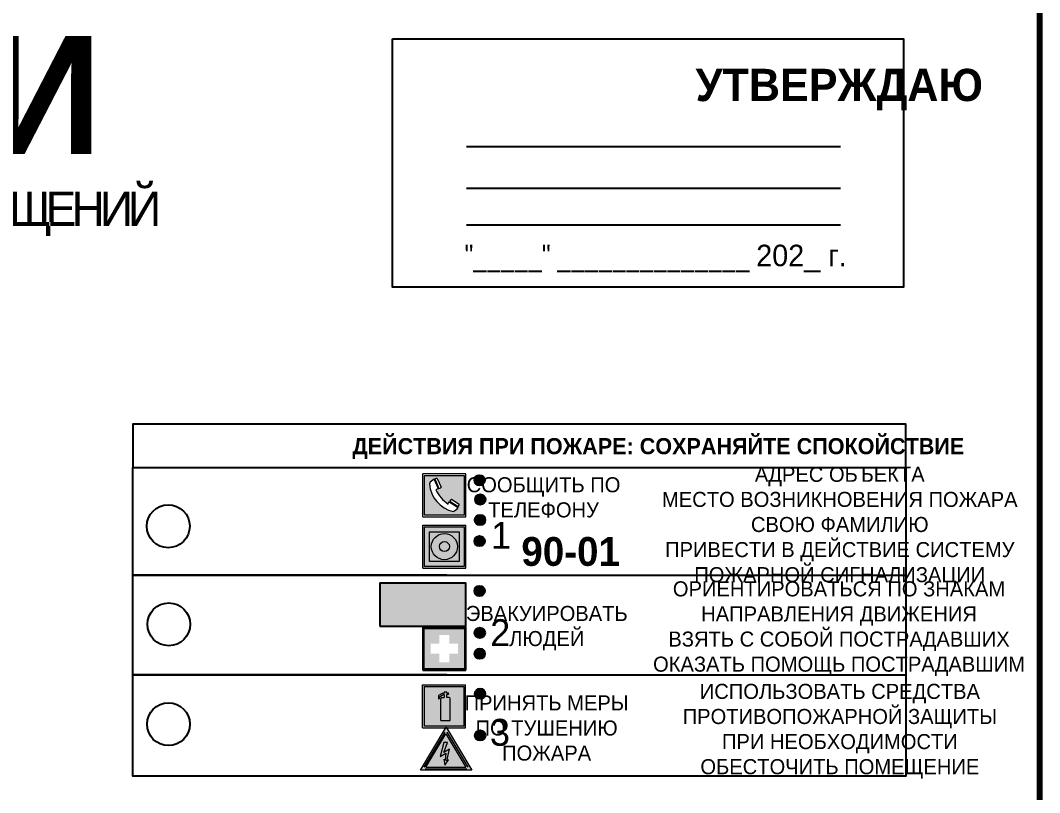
# Model space of a CAD drawing. Header units: millimetres. Extents: x 13810 to 67229, y 12374 to 21950.
# Drawn here: x 18307.3 to 18496.7, y 18930.8 to 19074.4 of the extents above; entities that cross this region are included whole.
import ezdxf

# ---------------------------------------------------------------- set-up
doc = ezdxf.new("R2010")
doc.units = ezdxf.units.MM
doc.styles.add('обычный', font='arial.ttf')

# ---------------------------------------------------------------- blocks, each defined once
blk = doc.blocks.new('A$C3E6D3DDE')
at = {"lineweight": 5}
h = blk.add_hatch(color=40, dxfattribs=at)
h.paths.add_polyline_path([(24.1, 1.45), (16.46, -11.35), (31.74, -11.35)])
h.paths.add_polyline_path([(24.09, -0.46), (30.03, -10.41), (18.14, -10.41)], flags=16)
h.paths.add_polyline_path([(24.54, -3.08), (23.41, -6.02), (25.13, -5.01), (24.33, -8.5), (24.82, -8.27), (23.79, -9.86), (23.4, -8.04), (23.8, -8.43), (24.04, -6.29), (22.39, -7.25), (23.44, -3.08)], flags=0)
h = blk.add_hatch(color=256, dxfattribs=at)
h.paths.add_polyline_path([(24.37, 0.03, 0.567511), (23.82, 0.03), (17.59, -10.4, 0.582454), (17.86, -10.88), (30.32, -10.88, 0.582149), (30.6, -10.4)])
h.paths.add_polyline_path([(24.09, -0.46), (18.14, -10.41), (30.03, -10.41)], flags=16)
h.paths.add_polyline_path([(24.54, -3.08), (23.41, -6.02), (25.13, -5.01), (24.33, -8.5), (24.82, -8.27), (23.79, -9.86), (23.4, -8.04), (23.8, -8.43), (24.04, -6.29), (22.39, -7.25), (23.44, -3.08)], flags=0)
h = blk.add_hatch(color=40, dxfattribs=at)
h.paths.add_polyline_path([(24.09, -0.46), (18.14, -10.41), (30.03, -10.41)])
h.paths.add_polyline_path([(24.82, -8.27), (23.79, -9.86), (23.4, -8.04), (23.8, -8.43), (24.04, -6.29), (22.39, -7.25), (23.44, -3.08), (24.54, -3.08), (23.41, -6.02), (25.13, -5.01), (24.33, -8.5)], flags=16)
at = {"color": 40, "lineweight": 5}
for p, q in [((16.46, -11.35), (24.1, 1.45)), ((24.1, 1.45), (31.74, -11.35))]:
    blk.add_line(p, q, dxfattribs=at)
at = {"lineweight": 5}
for p, q in [((17.59, -10.4), (23.82, 0.03)), ((24.37, 0.03), (30.6, -10.4)), ((18.14, -10.41), (24.09, -0.46)), ((24.09, -0.46), (30.03, -10.41)), ((23.44, -3.08), (22.39, -7.25)), ((23.41, -6.02), (24.54, -3.08)), ((25.13, -5.01), (23.41, -6.02)), ((24.54, -3.08), (23.44, -3.08)), ((24.33, -8.5), (25.13, -5.01)), ((22.39, -7.25), (24.04, -6.29)), ((23.8, -8.43), (23.4, -8.04)), ((23.4, -8.04), (23.79, -9.86)), ((23.79, -9.86), (24.82, -8.27)), ((24.04, -6.29), (23.8, -8.43)), ((24.82, -8.27), (24.33, -8.5)), ((17.86, -10.88), (30.32, -10.88)), ((18.14, -10.41), (30.03, -10.41))]:
    blk.add_line(p, q, dxfattribs=at)
at = {"color": 50, "lineweight": 5}
blk.add_line((31.74, -11.35), (16.46, -11.35), dxfattribs=at)
blk = doc.blocks.new('A$C456E1F9C')
at = {"lineweight": 5}
h = blk.add_hatch(color=242, dxfattribs=at)
h.paths.add_polyline_path([(0.51, -1.47), (0.51, -13.26), (12.29, -13.26), (12.29, -1.47)])
h.paths.add_polyline_path([(5.42, -4.95, -0.254479), (4.78, -5.4), (3.52, -2.53, -0.209735), (4.23, -2.4)], flags=16)
h.paths.add_polyline_path([(8.53, -8.6), (10.87, -10.17), (10.54, -10.76), (8.03, -9.13, -0.192251)], flags=16)
h.paths.add_polyline_path([(4.61, -5.49, 0.005518), (3.87, -5.72, 0.128647), (7.49, -10.01, 0.00809), (7.83, -9.33), (10.47, -10.97, -0.16736), (8.99, -12.25, -0.327862), (1.95, -3.95, -0.166952), (3.36, -2.62)], flags=16)
at = {"color": 242, "lineweight": 5}
for p, q in [((0, -13.77), (0, -0.97)), ((12.8, -0.97), (0, -0.97)), ((4.61, -5.49), (3.36, -2.62)), ((3.52, -2.53), (4.78, -5.4)), ((4.23, -2.4), (5.42, -4.95)), ((12.8, -13.77), (12.8, -0.97)), ((10.81, -10.12), (8.53, -8.6)), ((7.83, -9.33), (10.47, -10.97)), ((8.03, -9.13), (10.54, -10.76)), ((10.54, -10.76), (10.8, -10.3)), ((10.8, -10.3), (10.81, -10.12)), ((0, -13.77), (12.8, -13.77))]:
    blk.add_line(p, q, dxfattribs=at)
blk.add_lwpolyline([(0.51, -1.47), (12.29, -1.47), (12.29, -13.26), (0.51, -13.26)], close=True, dxfattribs=at)
for centre, radius, start, end in [((4.59, -5.34), 2.99, 114.2845, 152.1974), ((4.02, -3.27), 0.891, 76.3284, 123.7092), ((11.12, -3.31), 9.19, 183.9915, 256.6009), ((14.98, -39.1), 35.17, 107.1487, 108.4135), ((13.86, -0.94), 11.08, 205.5536, 234.8762), ((4.68, -4.59), 0.824, 276.9621, 334.0723), ((8.94, -9.5), 0.989, 114.4092, 157.9388), ((-13.31, 0.8), 23.44, 332.5487, 334.4027), ((7.87, -9.46), 3, 291.9291, 329.9329)]:
    blk.add_arc(centre, radius, start, end, dxfattribs=at)
blk = doc.blocks.new('A$C54414219')
at = {"true_color": 0xffffff}
h = blk.add_hatch(color=7, dxfattribs=at)
h.paths.add_polyline_path([(2.39, -9.45), (2.39, -18.3), (11.23, -18.3), (11.23, -9.45)], flags=0)
h.paths.add_polyline_path([(10.71, -13.87, -1), (2.92, -13.87, -1)], flags=0)
h.paths.add_polyline_path([(8.3, -13.87, -1), (5.33, -13.87, -1)], flags=0)
h.paths.add_polyline_path([(0.41, -7.47), (0.41, -20.27), (13.21, -20.27), (13.21, -7.47)])
h.paths.add_polyline_path([(0.92, -19.77), (12.71, -19.77), (12.71, -7.98), (0.92, -7.98)], flags=16)
h.paths.add_polyline_path([(11.23, -9.45), (11.23, -18.3), (2.39, -18.3), (2.39, -9.45)], flags=0)
at = {"lineweight": 5}
h = blk.add_hatch(color=242, dxfattribs=at)
h.paths.add_polyline_path([(12.71, -7.98), (0.92, -7.98), (0.92, -19.77), (12.71, -19.77)])
h.paths.add_polyline_path([(11.23, -18.3), (2.39, -18.3), (2.39, -9.45), (11.23, -9.45)], flags=16)
h.paths.add_polyline_path([(10.71, -13.87, -1), (2.92, -13.87, -1)], flags=0)
h.paths.add_polyline_path([(8.3, -13.87, -1), (5.33, -13.87, -1)], flags=0)
at = {"true_color": 0xffffff}
h = blk.add_hatch(color=7, dxfattribs=at)
h.paths.add_polyline_path([(2.39, -9.45), (2.39, -18.3), (11.23, -18.3), (11.23, -9.45)])
h.paths.add_polyline_path([(10.71, -13.87, -1), (2.92, -13.87, -1)], flags=16)
h.paths.add_polyline_path([(8.3, -13.87, -1), (5.33, -13.87, -1)], flags=0)
at = {"lineweight": 5}
h = blk.add_hatch(color=242, dxfattribs=at)
h.paths.add_polyline_path([(2.92, -13.87, 1), (10.71, -13.87, 1)])
h.paths.add_polyline_path([(8.3, -13.87, -1), (5.33, -13.87, -1)], flags=16)
at = {"color": 242, "lineweight": 5}
for p, q in [((0.41, -20.27), (0.41, -7.47)), ((0.41, -7.47), (13.21, -7.47)), ((0.41, -7.47), (13.21, -7.47)), ((13.21, -20.27), (13.21, -7.47)), ((0.41, -20.27), (13.21, -20.27))]:
    blk.add_line(p, q, dxfattribs=at)
for points in [[(0.92, -7.98), (12.71, -7.98), (12.71, -19.77), (0.92, -19.77)], [(2.39, -9.45), (11.23, -9.45), (11.23, -18.3), (2.39, -18.3)]]:
    blk.add_lwpolyline(points, close=True, dxfattribs=at)
for radius in [3.89, 1.49]:
    blk.add_circle((6.81, -13.87), radius, dxfattribs=at)
blk = doc.blocks.new('A$C32E8229D')
at = {"true_color": 0xffffff}
blk.add_hatch(color=7, dxfattribs=at).paths.add_polyline_path([(0, 0), (0, -8), (16, -8), (16, 0)])
h = blk.add_hatch(color=126)
h.paths.add_polyline_path([(0.2, -0.2), (15.8, -0.2), (15.8, -7.8), (0.2, -7.8)])
h.paths.add_polyline_path([(13.49, -2.05), (12.08, -2.05), (11.37, -2.63, 0.162397), (11.29, -2.84), (11.29, -3.63), (10.35, -3.63), (10.35, -4.05), (11.68, -4.05), (11.68, -3.48), (12.26, -4.28), (11.29, -5.1), (11.29, -6.78), (11.85, -6.78), (11.85, -5.44), (12.8, -4.64), (12.8, -5.94), (14.46, -5.94), (14.46, -5.39), (13.45, -5.39), (13.45, -3.97), (12.46, -2.59), (13.15, -2.59), (13.69, -3.34), (14.18, -3)], flags=16)
h.paths.add_polyline_path([(10.74, -1.82, 1), (11.8, -1.82, 1)], flags=16)
h.paths.add_polyline_path([(9.39, -3.59), (5.99, -3.59), (6.56, -3.03), (5.91, -3.03), (5.1, -3.83), (5.91, -4.64), (6.56, -4.64), (5.99, -4.09), (9.39, -4.09)], flags=16)
h.paths.add_polyline_path([(4.29, -1.08), (1.72, -1.08), (1.72, -6.6), (4.29, -6.6)], flags=16)
at = {"color": 126}
blk.add_lwpolyline([(16, -8), (0, -8), (0, 0), (16, 0)], close=True, dxfattribs=at)
blk = doc.blocks.new('A$C18900ED3')
h = blk.add_hatch(color=126)
h.paths.add_polyline_path([(-0.18, -0.18), (-7.02, -0.18), (-7.02, -7.02), (-0.18, -7.02)])
h.paths.add_polyline_path([(-5.89, -4.46), (-5.89, -2.77), (-4.46, -2.77), (-4.46, -1.31), (-2.77, -1.31), (-2.77, -2.77), (-1.33, -2.77), (-1.33, -4.46), (-2.77, -4.46), (-2.77, -5.89), (-4.46, -5.89), (-4.46, -4.46)], flags=16)
at = {"color": 126}
for p, q in [((-7.2, 0), (-7.2, -7.2)), ((0, 0), (-7.2, 0)), ((0, -7.2), (0, 0)), ((-7.02, -7.02), (-7.02, -0.18)), ((-7.02, -0.18), (-0.18, -0.18)), ((-0.18, -0.18), (-0.18, -7.02)), ((-7.2, -7.2), (0, -7.2)), ((-0.18, -7.02), (-7.02, -7.02))]:
    blk.add_line(p, q, dxfattribs=at)
blk = doc.blocks.new('A$C3AD82952')
at = {"true_color": 0xf5f5ff}
h = blk.add_hatch(color=7, dxfattribs=at)
h.dxf.hatch_style = 1
h.paths.add_polyline_path([(8.21, 8.73, 0.414214), (7.89, 9.05), (7.22, 9.05), (7.22, 9.92), (7.59, 9.92, 1), (7.57, 10.36), (7.22, 10.36), (7.22, 10.6), (6.43, 10.6), (6.43, 10.36), (6.01, 10.36), (4.74, 9.59), (4.74, 8.69), (4.98, 8.73), (4.98, 9.26), (6.12, 9.91), (6.43, 9.91), (6.43, 9.05), (5.76, 9.05, 0.414214), (5.44, 8.73), (5.44, 2.2), (8.21, 2.2)], flags=0)
h.paths.add_polyline_path([(12.8, 12.8), (0, 12.8), (0, 0), (12.8, 0)])
h.paths.add_polyline_path([(0.51, 12.29), (12.29, 12.29), (12.29, 0.51), (0.51, 0.51)], flags=16)
h.paths.add_polyline_path([(4.74, 9.59), (6.01, 10.36), (6.43, 10.36), (6.43, 10.6), (7.22, 10.6), (7.22, 10.36), (7.59, 10.36, -0.94586), (7.59, 9.92), (7.22, 9.92), (7.22, 9.05), (7.89, 9.05, -0.414214), (8.21, 8.73), (8.21, 2.2), (5.44, 2.2), (5.44, 8.73, -0.414214), (5.76, 9.05), (6.43, 9.05), (6.43, 9.91), (6.12, 9.91), (4.98, 9.26), (4.98, 8.73), (4.74, 8.69)], flags=0)
h = blk.add_hatch(color=242)
h.dxf.hatch_style = 1
h.paths.add_polyline_path([(12.29, 12.29), (0.51, 12.29), (0.51, 0.51), (12.29, 0.51)])
h.paths.add_polyline_path([(4.74, 8.69), (4.74, 9.59), (6.01, 10.36), (6.43, 10.36), (6.43, 10.6), (7.22, 10.6), (7.22, 10.36), (7.59, 10.36, -0.94586), (7.59, 9.92), (7.22, 9.92), (7.22, 9.05), (7.89, 9.05, -0.414214), (8.21, 8.73), (8.21, 2.2), (5.44, 2.2), (5.44, 8.73, -0.414214), (5.76, 9.05), (6.43, 9.05), (6.43, 9.91), (6.12, 9.91), (4.98, 9.26), (4.98, 8.73)], flags=16)
h = blk.add_hatch(color=7, dxfattribs=at)
h.dxf.hatch_style = 1
h.paths.add_polyline_path([(8.21, 8.73, 0.414214), (7.89, 9.05), (7.22, 9.05), (7.22, 9.92), (7.59, 9.92, 1), (7.57, 10.36), (7.22, 10.36), (7.22, 10.6), (6.43, 10.6), (6.43, 10.36), (6.01, 10.36), (4.74, 9.59), (4.74, 8.69), (4.98, 8.73), (4.98, 9.26), (6.12, 9.91), (6.43, 9.91), (6.43, 9.05), (5.76, 9.05, 0.414214), (5.44, 8.73), (5.44, 2.2), (8.21, 2.2)])
at = {"color": 242, "lineweight": 5}
for p, q in [((0, 0), (0, 12.8)), ((0, 12.8), (12.8, 12.8)), ((12.8, 0), (12.8, 12.8)), ((6.01, 10.36), (4.74, 9.59)), ((4.74, 9.59), (4.74, 8.69)), ((4.98, 9.26), (6.12, 9.91)), ((4.98, 8.73), (4.98, 9.26)), ((6.01, 10.36), (6.43, 10.36)), ((6.12, 9.91), (6.43, 9.91)), ((7.22, 10.6), (6.43, 10.6)), ((6.43, 10.6), (6.43, 10.36)), ((6.43, 9.91), (6.43, 9.05)), ((7.22, 10.36), (7.22, 10.6)), ((7.59, 10.36), (7.22, 10.36)), ((7.22, 9.05), (7.22, 9.92)), ((7.59, 9.92), (7.22, 9.92)), ((4.74, 8.69), (4.98, 8.73)), ((5.44, 2.2), (5.44, 8.73)), ((5.76, 9.05), (6.43, 9.05)), ((7.89, 9.05), (7.22, 9.05)), ((8.21, 2.2), (8.21, 8.73)), ((0, 0), (12.8, 0)), ((5.44, 2.2), (8.21, 2.2))]:
    blk.add_line(p, q, dxfattribs=at)
blk.add_lwpolyline([(0.51, 12.29), (12.29, 12.29), (12.29, 0.51), (0.51, 0.51)], close=True, dxfattribs=at)
for centre, radius, start, end in [((7.58, 10.14), 0.223, 273.1875, 86.8125), ((5.76, 8.73), 0.32, 90, 180), ((7.89, 8.73), 0.32, 0, 90)]:
    blk.add_arc(centre, radius, start, end, dxfattribs=at)

msp = doc.modelspace()

# ---------------------------------------------------------------- hatches: boundary and pattern name
at = {"lineweight": 0}
h = msp.add_hatch(color=256, dxfattribs=at)
h.dxf.hatch_style = 1
h.paths.add_polyline_path([(18391.67, 18988.91, 1), (18393.6, 18988.91, 1)])
h = msp.add_hatch(color=256, dxfattribs=at)
h.dxf.hatch_style = 1
h.paths.add_polyline_path([(18391.77, 18985.33, 1), (18393.71, 18985.33, 1)])
h = msp.add_hatch(color=256, dxfattribs=at)
h.dxf.hatch_style = 1
h.paths.add_polyline_path([(18391.73, 18981.52, 1), (18393.67, 18981.52, 1)])
h = msp.add_hatch(color=256, dxfattribs=at)
h.dxf.hatch_style = 1
h.paths.add_polyline_path([(18391.65, 18977.59, 1), (18393.58, 18977.59, 1)])
h = msp.add_hatch(color=256, dxfattribs=at)
h.dxf.hatch_style = 1
h.paths.add_polyline_path([(18391.66, 18968.32, 1), (18393.6, 18968.32, 1)])
h = msp.add_hatch(color=256, dxfattribs=at)
h.dxf.hatch_style = 1
h.paths.add_polyline_path([(18391.7, 18960.54, 1), (18393.64, 18960.54, 1)])
h = msp.add_hatch(color=256, dxfattribs=at)
h.dxf.hatch_style = 1
h.paths.add_polyline_path([(18391.7, 18956.64, 1), (18393.63, 18956.64, 1)])
h = msp.add_hatch(color=256, dxfattribs=at)
h.dxf.hatch_style = 1
h.paths.add_polyline_path([(18391.76, 18949.22, 1), (18393.69, 18949.22, 1)])
h = msp.add_hatch(color=256, dxfattribs=at)
h.dxf.hatch_style = 1
h.paths.add_polyline_path([(18391.76, 18941.45, 1), (18393.69, 18941.45, 1)])

# ---------------------------------------------------------------- linework, layer by layer
at = {"color": 2, "lineweight": 100}
msp.add_lwpolyline([(17896.73, 19088.6), (18496.73, 19088.6), (18496.73, 18693.6), (17896.73, 18693.6)], close=True, dxfattribs=at)
for points in [[(18376.45, 19071.03), (18471.45, 19071.03), (18471.45, 19024.82), (18376.45, 19024.82)], [(18328.13, 18991.27), (18471.89, 18991.27), (18471.89, 18999.32), (18328.13, 18999.32)], [(18328.13, 18991.27), (18471.89, 18991.27), (18471.89, 18933.87), (18328.13, 18933.87)]]:
    msp.add_lwpolyline(points, close=True)
for points in [[(18390.2, 19050.98), (18459.73, 19050.98)], [(18390.2, 19043.22), (18459.73, 19043.22)], [(18390.2, 19036.43), (18459.73, 19036.43)], [(18386.54, 18971.27), (18328.13, 18971.27), (18471.89, 18971.27)], [(18386.54, 18952.7), (18328.13, 18952.7), (18471.89, 18952.7)]]:
    msp.add_lwpolyline(points)
for centre, radius in [((18392.63, 18988.91), 0.966), ((18392.74, 18985.33), 0.966), ((18334.75, 18980.35), 3.98), ((18392.7, 18981.52), 0.966), ((18392.62, 18977.59), 0.966), ((18392.63, 18968.32), 0.966), ((18334.84, 18962.12), 3.98), ((18392.67, 18960.54), 0.966), ((18392.66, 18956.64), 0.966), ((18392.72, 18949.22), 0.966), ((18334.78, 18943.54), 3.98), ((18392.73, 18941.45), 0.966)]:
    msp.add_circle(centre, radius)

# ---------------------------------------------------------------- block references
for name, p, xscale, yscale, zscale in [('A$C456E1F9C', (18382.08, 18990.73), 0.625, 0.625, 0.625), ('A$C54414219', (18381.82, 18985.24), 0.625, 0.625, 0.625), ('A$C18900ED3', (18390.08, 18961.6), 1.111111111007631, 1.111111111007631, 1.111111111007631), ('A$C3AD82952', (18382.03, 18942.86), 0.625, 0.625, 0.625), ('A$C3E6D3DDE', (18371.32, 18942.06), 0.625, 0.625, 0.625)]:
    msp.add_blockref(name, p, dxfattribs=dict(xscale=xscale, yscale=yscale, zscale=zscale))
at = {"xscale": -1}
msp.add_blockref('A$C32E8229D', (18390.08, 18969.75), dxfattribs=at)

# ---------------------------------------------------------------- texts
at = {"lineweight": 0, "style": 'обычный'}
for s, insert, char_height, width, attachment_point in [('{\\fProxima Nova Rg|b1|i0|c204|p2;ПЛАН ЭВАКУАЦИИ}', (18045.23, 19071.56), 22, 493.8901, 1), ('\\pi-18,l18,t18;{\\fProxima Nova Rg|b1|i0|c204|p2;УТВЕРЖДАЮ\\H1.1997x; }', (18459.49, 19061.56), 6, 126.6484, 5), ('{\\fArial Narrow|b0|i0|c204|p34;"_____" ______________ \\fProxima Nova Rg|b0|i0|c204|p2;202_ г. }', (18425.35, 19030.14), 4, 78.6503, 5), ('{\\fProxima Nova Rg|b1|i0|c204|p2;ДЕЙСТВИЯ ПРИ ПОЖАРЕ: СОХРАНЯЙТЕ СПОКОЙСТВИЕ\\H1.6644x; }', (18425.84, 18994.82), 3, 175.1736, 5), ('\\pi-8.4,l8.4,t8.4;{\\fProxima Nova Rg|b0|i0|c204|p2;АДРЕС ОБЪЕКТА\\PМЕСТО ВОЗНИКНОВЕНИЯ ПОЖАРА \\PСВОЮ ФАМИЛИЮ\\PПРИВЕСТИ В ДЕЙСТВИЕ СИСТЕМУ \\PПОЖАРНОЙ СИГНАЛИЗАЦИИ}', (18459.58, 18980.28), 2.8, 126.6484, 5), ('{\\fProxima Nova Rg|b0|i0|c204|p2;СООБЩИТЬ ПО \\PТЕЛЕФОНУ}', (18404.51, 18985.72), 2.8, 126.6484, 5), ('{\\fProxima Nova Rg|b0|i0|c204|p2;1\\H1.1667x; }', (18396.61, 18978.66), 5, 126.6484, 5), ('{\\fProxima Nova Rg|b1|i0|c204|p2;\\H1.0714x;90-01\\fProxima Nova Rg|b0|i0|c204|p2;\\H0.93331x; \\H1.3449x; }', (18409.55, 18975.63), 5, 126.6484, 5), ('\\pi-8.4,l8.4,t8.4;{\\fProxima Nova Rg|b0|i0|c204|p2;ОРИЕНТИРОВАТЬСЯ ПО ЗНАКАМ \\PНАПРАВЛЕНИЯ ДВИЖЕНИЯ\\PВЗЯТЬ С СОБОЙ ПОСТРАДАВШИХ\\PОКАЗАТЬ ПОМОЩЬ ПОСТРАДАВШИМ}', (18459.44, 18961.31), 2.8, 126.6484, 5), ('{\\fProxima Nova Rg|b0|i0|c204|p2;ЭВАКУИРОВАТЬ \\PЛЮДЕЙ}', (18405.11, 18961.4), 2.8, 126.6484, 5), ('{\\fProxima Nova Rg|b0|i0|c204|p2;2\\H1.1967x; }', (18396.46, 18960.57), 5, 126.6484, 5), ('\\pi-8.4,l8.4,t8.4;{\\fProxima Nova Rg|b0|i0|c204|p2;ИСПОЛЬЗОВАТЬ СРЕДСТВА \\PПРОТИВОПОЖАРНОЙ ЗАЩИТЫ \\PПРИ НЕОБХОДИМОСТИ \\PОБЕСТОЧИТЬ ПОМЕЩЕНИЕ}', (18459.6, 18942.24), 2.8, 126.6484, 5), ('{\\fProxima Nova Rg|b0|i0|c204|p2;ПРИНЯТЬ МЕРЫ \\PПО ТУШЕНИЮ \\PПОЖАРА}', (18405.08, 18942.82), 2.8, 126.6484, 5), ('{\\fProxima Nova Rg|b0|i0|c204|p2;3\\H1.1967x; }', (18396.4, 18942), 5, 126.6484, 5)]:
    msp.add_mtext(s, dxfattribs=dict(at, insert=insert, char_height=char_height, width=width, attachment_point=attachment_point))
at = {"color": 0, "lineweight": 0, "insert": (18195.02, 19037.22), "char_height": 8, "width": 449.2158, "attachment_point": 5, "style": 'обычный'}
msp.add_mtext('{\\fArial Black|b1|i0|c204|p34;\\H2x;\\T0.85;  \\fArial Narrow|b0|i0|c204|p34;\\H0.8x;\\W0.9;\\P\\fProxima Nova Rg|b0|i0|c204|p2;\\H0.5x;\\W1;\\C256;ПРИ ПОЖАРЕ  ИЛИ ДРУГИХ ЧРЕЗВЫЧАЙНЫХ СИТУАЦИЯХ  ИЗ ПОМЕЩЕНИЙ \\fProxima Nova Rg|b1|i0|c204|p2;\\H1.25x;\\PЗДАНИЯ УПРАВЛЕНИЯ \\fProxima Nova Rg|b1|i0|c0|p2; \\fProxima Nova Rg|b1|i0|c204|p2;КОРПУС №\\fProxima Nova Rg|b1|i0|c0|p2;3\\fProxima Nova Rg|b1|i0|c204|p2;   \\fProxima Nova Rg|b1|i0|c0|p2;\\P\\fProxima Nova Rg|b1|i0|c204|p2;ЭТАЖ \\fProxima Nova Rg|b1|i0|c0|p2;1}', dxfattribs=at)

doc.saveas('drawing.dxf')
